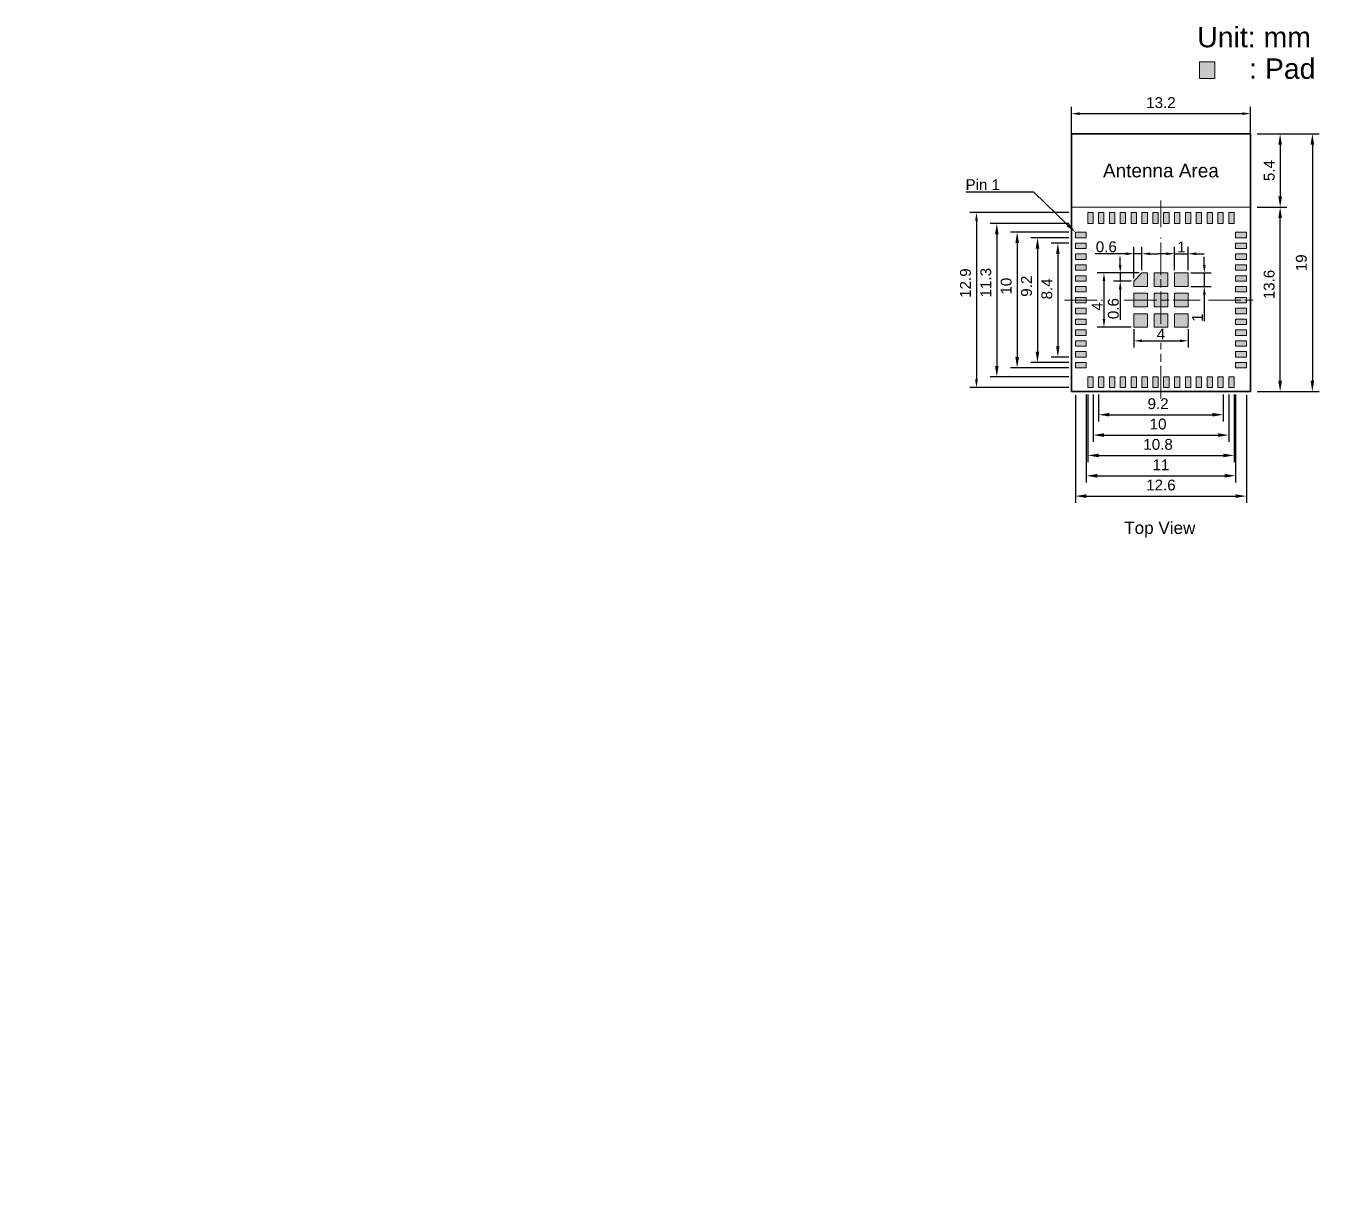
# Model space of a CAD drawing. Header units: millimetres. Extents: x 360 to 455.3, y -45 to 40.5.
import ezdxf
from ezdxf import colors
from ezdxf.entities.mleader import LeaderData, LeaderLine
from ezdxf.enums import TextEntityAlignment as Align
from ezdxf.math import Vec2, Vec3

# ---------------------------------------------------------------- set-up
doc = ezdxf.new("R2010")
doc.units = ezdxf.units.MM
doc.linetypes.add('ACAD_ISO08W100', pattern=[36, 24, -3, 6, -3])
doc.layers.get('0').update_dxf_attribs({"lineweight": 15})
for name, color, linetype, lineweight in [('DELETE', 10, 'Continuous', 15), ('Outline', 5, 'Continuous', 30), ('图框', 7, 'Continuous', 35), ('点划线', 250, 'ACAD_ISO08W100', 15), ('细实线', 250, 'Continuous', 15)]:
    doc.layers.add(name, color=color, linetype=linetype, lineweight=lineweight)
doc.styles.get("Standard").update_dxf_attribs({"font": 'arial.ttf'})
doc.dimstyles.new('ISO-25', dxfattribs={"dimtxt": 2.5, "dimasz": 2.5, "dimexe": 1.25, "dimexo": 0.1, "dimtad": 1, "dimdec": 3, "dimdsep": 46, "dimtxsty": 'Standard', "dimcen": 2.5, "dimadec": 0, "dimazin": 0, "dimtfac": 1, "dimtdec": 3, "dimtmove": 0, "dimatfit": 3, "dimfxl": 1, "dimarcsym": 0})
pattern_1 = [(0, (23.5165, 0), (0, 6.985), [5.08, -1.905]), (90, (23.5165, 0), (-6.985, 4e-16), [5.08, -1.905])]
pattern_2 = [(0, (23.5165, 0.842), (0, 6.985), [5.08, -1.905]), (90, (23.5165, 0.842), (-6.985, 4e-16), [5.08, -1.905])]

# ---------------------------------------------------------------- blocks, each defined once
blk = doc.blocks.new('*D66')
at = {"layer": 'Defpoints', "color": 0, "transparency": 16777216}
for p in [(450.255, 34.04), (437.055, 31.103), (450.255, 31.103)]:
    blk.add_point(p, dxfattribs=at)
at = {"layer": '细实线', "color": 7, "lineweight": -2, "transparency": 16777216}
for p, q in [((437.055, 32.503), (437.055, 34.54)), ((450.255, 32.503), (450.255, 34.54)), ((437.655, 34.04), (449.655, 34.04))]:
    blk.add_line(p, q, dxfattribs=at)
at = {"layer": '细实线', "color": 7, "transparency": 16777216}
for points in [[(437.655, 34.14), (437.655, 33.94), (437.055, 34.04)], [(449.655, 34.14), (449.655, 33.94), (450.255, 34.04)]]:
    blk.add_solid(points, dxfattribs=at)
at = {"layer": '细实线', "color": 7, "transparency": 16777216, "insert": (443.655, 34.849), "char_height": 0.8, "attachment_point": 5}
blk.add_mtext('13.2', dxfattribs=at)
blk = doc.blocks.new('*D67')
at = {"layer": 'Defpoints', "color": 0, "transparency": 16777216}
for p in [(441.655, 18.344), (445.655, 18.344), (445.655, 17.294)]:
    blk.add_point(p, dxfattribs=at)
at = {"layer": '细实线', "color": 7, "lineweight": -2, "transparency": 16777216}
for p, q in [((441.655, 18.144), (441.655, 16.794)), ((445.655, 18.144), (445.655, 16.794)), ((442.255, 17.294), (445.055, 17.294))]:
    blk.add_line(p, q, dxfattribs=at)
at = {"layer": '细实线', "color": 7, "transparency": 16777216}
for points in [[(442.255, 17.394), (442.255, 17.194), (441.655, 17.294)], [(445.055, 17.394), (445.055, 17.194), (445.655, 17.294)]]:
    blk.add_solid(points, dxfattribs=at)
at = {"layer": '细实线', "color": 7, "transparency": 16777216, "insert": (443.655, 17.794), "char_height": 0.8, "attachment_point": 5}
blk.add_mtext('4', dxfattribs=at)
blk = doc.blocks.new('*D79')
at = {"layer": 'Defpoints', "color": 0, "transparency": 16777216}
for p in [(439.055, 13.844), (448.255, 13.844), (448.255, 11.844)]:
    blk.add_point(p, dxfattribs=at)
at = {"layer": '细实线', "color": 7, "lineweight": -2, "transparency": 16777216}
for p, q in [((439.055, 13.344), (439.055, 11.344)), ((448.255, 13.344), (448.255, 11.344)), ((439.855, 11.844), (447.455, 11.844))]:
    blk.add_line(p, q, dxfattribs=at)
at = {"layer": '细实线', "color": 7, "transparency": 16777216}
for points in [[(439.855, 11.977), (439.855, 11.711), (439.055, 11.844)], [(447.455, 11.977), (447.455, 11.711), (448.255, 11.844)]]:
    blk.add_solid(points, dxfattribs=at)
at = {"layer": '细实线', "color": 7, "transparency": 16777216, "insert": (443.446, 12.652), "char_height": 0.8, "attachment_point": 5}
blk.add_mtext('9.2', dxfattribs=at)
blk = doc.blocks.new('*D68')
at = {"layer": 'Defpoints', "color": 0, "transparency": 16777216}
for p in [(437.355, 15.294), (449.955, 15.294), (449.955, 5.844)]:
    blk.add_point(p, dxfattribs=at)
at = {"layer": '细实线', "color": 7, "lineweight": -2, "transparency": 16777216}
for p, q in [((437.355, 13.294), (437.355, 5.344)), ((449.955, 13.294), (449.955, 5.344)), ((438.155, 5.844), (449.155, 5.844))]:
    blk.add_line(p, q, dxfattribs=at)
at = {"layer": '细实线', "color": 7, "transparency": 16777216}
for points in [[(438.155, 5.977), (438.155, 5.71), (437.355, 5.844)], [(449.155, 5.977), (449.155, 5.71), (449.955, 5.844)]]:
    blk.add_solid(points, dxfattribs=at)
at = {"layer": '细实线', "color": 7, "transparency": 16777216, "insert": (443.655, 6.652), "char_height": 0.8, "attachment_point": 5}
blk.add_mtext('12.6', dxfattribs=at)
blk = doc.blocks.new('*D69')
at = {"layer": 'Defpoints', "color": 0, "transparency": 16777216}
for p in [(450.255, 27.144), (452.443, 27.144), (450.255, 13.544)]:
    blk.add_point(p, dxfattribs=at)
at = {"layer": '细实线', "color": 7, "lineweight": -2, "transparency": 16777216}
for p, q in [((450.755, 27.144), (452.943, 27.144)), ((452.443, 14.344), (452.443, 26.344)), ((450.755, 13.544), (452.943, 13.544))]:
    blk.add_line(p, q, dxfattribs=at)
at = {"layer": '细实线', "color": 7, "transparency": 16777216}
for points in [[(452.31, 26.344), (452.576, 26.344), (452.443, 27.144)], [(452.31, 14.344), (452.576, 14.344), (452.443, 13.544)]]:
    blk.add_solid(points, dxfattribs=at)
at = {"layer": '细实线', "color": 7, "transparency": 16777216, "insert": (451.634, 21.444), "char_height": 0.8, "attachment_point": 5, "rotation": 90}
blk.add_mtext('13.6', dxfattribs=at)
blk = doc.blocks.new('*D70')
at = {"layer": 'Defpoints', "color": 0, "transparency": 16777216}
for p in [(445.655, 22.294), (445.655, 21.294), (446.855, 21.294)]:
    blk.add_point(p, dxfattribs=at)
at = {"layer": '细实线', "color": 7, "lineweight": -2, "transparency": 16777216}
for p, q in [((446.855, 22.894), (446.855, 23.494)), ((445.855, 22.294), (447.355, 22.294)), ((446.855, 22.294), (446.855, 21.294)), ((445.855, 21.294), (447.355, 21.294)), ((446.855, 20.694), (446.855, 18.746))]:
    blk.add_line(p, q, dxfattribs=at)
at = {"layer": '细实线', "color": 7, "transparency": 16777216}
for points in [[(446.755, 22.894), (446.955, 22.894), (446.855, 22.294)], [(446.755, 20.694), (446.955, 20.694), (446.855, 21.294)]]:
    blk.add_solid(points, dxfattribs=at)
at = {"layer": '细实线', "color": 7, "transparency": 16777216, "insert": (446.354, 18.994), "char_height": 0.8, "attachment_point": 5, "rotation": 90}
blk.add_mtext('1', dxfattribs=at)
blk = doc.blocks.new('*D71')
at = {"layer": 'Defpoints', "color": 0, "transparency": 16777216}
for p in [(438.255, 25.944), (431.555, 14.644), (438.255, 14.644)]:
    blk.add_point(p, dxfattribs=at)
at = {"layer": '细实线', "color": 7, "lineweight": -2, "transparency": 16777216}
for p, q in [((436.855, 25.944), (431.055, 25.944)), ((431.555, 25.144), (431.555, 15.444)), ((436.855, 14.644), (431.055, 14.644))]:
    blk.add_line(p, q, dxfattribs=at)
at = {"layer": '细实线', "color": 7, "transparency": 16777216}
for points in [[(431.422, 25.144), (431.688, 25.144), (431.555, 25.944)], [(431.422, 15.444), (431.688, 15.444), (431.555, 14.644)]]:
    blk.add_solid(points, dxfattribs=at)
at = {"layer": '细实线', "color": 7, "transparency": 16777216, "insert": (430.746, 21.579), "char_height": 0.8, "attachment_point": 5, "rotation": 90}
blk.add_mtext('11.3', dxfattribs=at)
blk = doc.blocks.new('*D80')
at = {"layer": 'Defpoints', "color": 0, "transparency": 16777216}
for p in [(438.655, 13.844), (448.655, 13.844), (448.655, 10.344)]:
    blk.add_point(p, dxfattribs=at)
at = {"layer": '细实线', "color": 7, "lineweight": -2, "transparency": 16777216}
for p, q in [((438.655, 13.344), (438.655, 9.844)), ((448.655, 13.344), (448.655, 9.844)), ((439.455, 10.344), (447.855, 10.344))]:
    blk.add_line(p, q, dxfattribs=at)
at = {"layer": '细实线', "color": 7, "transparency": 16777216}
for points in [[(439.455, 10.477), (439.455, 10.21), (438.655, 10.344)], [(447.855, 10.477), (447.855, 10.21), (448.655, 10.344)]]:
    blk.add_solid(points, dxfattribs=at)
at = {"layer": '细实线', "color": 7, "transparency": 16777216, "insert": (443.446, 11.152), "char_height": 0.8, "attachment_point": 5}
blk.add_mtext('10', dxfattribs=at)
blk = doc.blocks.new('*D81')
at = {"layer": 'Defpoints', "color": 0, "transparency": 16777216}
for p in [(438.255, 13.844), (449.055, 13.844), (449.055, 8.844)]:
    blk.add_point(p, dxfattribs=at)
at = {"layer": '细实线', "color": 7, "lineweight": -2, "transparency": 16777216}
for p, q in [((438.255, 13.344), (438.255, 8.344)), ((449.055, 13.344), (449.055, 8.344)), ((439.055, 8.844), (448.255, 8.844))]:
    blk.add_line(p, q, dxfattribs=at)
at = {"layer": '细实线', "color": 7, "transparency": 16777216}
for points in [[(439.055, 8.977), (439.055, 8.71), (438.255, 8.844)], [(448.255, 8.977), (448.255, 8.71), (449.055, 8.844)]]:
    blk.add_solid(points, dxfattribs=at)
at = {"layer": '细实线', "color": 7, "transparency": 16777216, "insert": (443.446, 9.652), "char_height": 0.8, "attachment_point": 5}
blk.add_mtext('10.8', dxfattribs=at)
blk = doc.blocks.new('*D72')
at = {"layer": 'Defpoints', "color": 0, "transparency": 16777216}
for p in [(437.355, 25.294), (433.055, 15.294), (437.355, 15.294)]:
    blk.add_point(p, dxfattribs=at)
at = {"layer": '细实线', "color": 7, "lineweight": -2, "transparency": 16777216}
for p, q in [((436.855, 25.294), (432.555, 25.294)), ((433.055, 24.494), (433.055, 16.094)), ((436.855, 15.294), (432.555, 15.294))]:
    blk.add_line(p, q, dxfattribs=at)
at = {"layer": '细实线', "color": 7, "transparency": 16777216}
for points in [[(432.922, 24.494), (433.189, 24.494), (433.055, 25.294)], [(432.922, 16.094), (433.189, 16.094), (433.055, 15.294)]]:
    blk.add_solid(points, dxfattribs=at)
at = {"layer": '细实线', "color": 7, "transparency": 16777216, "insert": (432.247, 21.319), "char_height": 0.8, "attachment_point": 5, "rotation": 90}
blk.add_mtext('10', dxfattribs=at)
blk = doc.blocks.new('*D73')
at = {"layer": 'Defpoints', "color": 0, "transparency": 16777216}
for p in [(445.655, 23.71), (444.655, 22.294), (445.655, 22.294)]:
    blk.add_point(p, dxfattribs=at)
at = {"layer": '细实线', "color": 7, "lineweight": -2, "transparency": 16777216}
for p, q in [((444.655, 22.494), (444.655, 24.21)), ((445.655, 22.494), (445.655, 24.21)), ((444.055, 23.71), (443.455, 23.71)), ((444.655, 23.71), (445.655, 23.71)), ((446.255, 23.71), (446.855, 23.71))]:
    blk.add_line(p, q, dxfattribs=at)
at = {"layer": '细实线', "color": 7, "transparency": 16777216}
for points in [[(444.055, 23.81), (444.055, 23.61), (444.655, 23.71)], [(446.255, 23.81), (446.255, 23.61), (445.655, 23.71)]]:
    blk.add_solid(points, dxfattribs=at)
at = {"layer": '细实线', "color": 7, "transparency": 16777216, "insert": (445.155, 24.212), "char_height": 0.8, "attachment_point": 5}
blk.add_mtext('1', dxfattribs=at)
blk = doc.blocks.new('*D82')
at = {"layer": 'Defpoints', "color": 0, "transparency": 16777216}
for p in [(441.655, 23.71), (442.255, 22.294), (441.655, 21.694)]:
    blk.add_point(p, dxfattribs=at)
at = {"layer": '细实线', "color": 7, "lineweight": -2, "transparency": 16777216}
for p, q in [((441.655, 21.894), (441.655, 24.21)), ((442.255, 22.494), (442.255, 24.21)), ((441.055, 23.71), (438.799, 23.71)), ((442.255, 23.71), (441.655, 23.71)), ((442.855, 23.71), (443.455, 23.71))]:
    blk.add_line(p, q, dxfattribs=at)
at = {"layer": '细实线', "color": 7, "transparency": 16777216}
for points in [[(441.055, 23.81), (441.055, 23.61), (441.655, 23.71)], [(442.855, 23.81), (442.855, 23.61), (442.255, 23.71)]]:
    blk.add_solid(points, dxfattribs=at)
at = {"layer": '细实线', "color": 7, "transparency": 16777216, "insert": (439.627, 24.219), "char_height": 0.8, "attachment_point": 5}
blk.add_mtext('0.6', dxfattribs=at)
blk = doc.blocks.new('*D74')
at = {"layer": 'Defpoints', "color": 0, "transparency": 16777216}
for p in [(438.255, 26.744), (430.055, 13.844), (438.255, 13.844)]:
    blk.add_point(p, dxfattribs=at)
at = {"layer": '细实线', "color": 7, "lineweight": -2, "transparency": 16777216}
for p, q in [((436.855, 26.744), (429.555, 26.744)), ((430.055, 26.144), (430.055, 14.444)), ((436.855, 13.844), (429.555, 13.844))]:
    blk.add_line(p, q, dxfattribs=at)
at = {"layer": '细实线', "color": 7, "transparency": 16777216}
for points in [[(429.955, 26.144), (430.155, 26.144), (430.055, 26.744)], [(429.955, 14.444), (430.155, 14.444), (430.055, 13.844)]]:
    blk.add_solid(points, dxfattribs=at)
at = {"layer": '细实线', "color": 7, "transparency": 16777216, "insert": (429.247, 21.544), "char_height": 0.8, "attachment_point": 5, "rotation": 90}
blk.add_mtext('12.9', dxfattribs=at)
blk = doc.blocks.new('*D75')
at = {"layer": 'Defpoints', "color": 0, "transparency": 16777216}
for p in [(441.655, 22.294), (439.455, 18.294), (441.655, 18.294)]:
    blk.add_point(p, dxfattribs=at)
at = {"layer": '细实线', "color": 7, "lineweight": -2, "transparency": 16777216}
for p, q in [((441.455, 22.294), (438.955, 22.294)), ((439.455, 21.694), (439.455, 18.894)), ((441.455, 18.294), (438.955, 18.294))]:
    blk.add_line(p, q, dxfattribs=at)
at = {"layer": '细实线', "color": 7, "transparency": 16777216}
for points in [[(439.355, 21.694), (439.555, 21.694), (439.455, 22.294)], [(439.355, 18.894), (439.555, 18.894), (439.455, 18.294)]]:
    blk.add_solid(points, dxfattribs=at)
at = {"layer": '细实线', "color": 7, "transparency": 16777216, "insert": (438.955, 19.823), "char_height": 0.8, "attachment_point": 5, "rotation": 90}
blk.add_mtext('4', dxfattribs=at)
blk = doc.blocks.new('*D76')
at = {"layer": 'Defpoints', "color": 0, "transparency": 16777216}
for p in [(437.355, 24.894), (434.555, 15.694), (437.355, 15.694)]:
    blk.add_point(p, dxfattribs=at)
at = {"layer": '细实线', "color": 7, "lineweight": -2, "transparency": 16777216}
for p, q in [((436.855, 24.894), (434.055, 24.894)), ((434.555, 24.094), (434.555, 16.494)), ((436.855, 15.694), (434.055, 15.694))]:
    blk.add_line(p, q, dxfattribs=at)
at = {"layer": '细实线', "color": 7, "transparency": 16777216}
for points in [[(434.422, 24.094), (434.689, 24.094), (434.555, 24.894)], [(434.422, 16.494), (434.689, 16.494), (434.555, 15.694)]]:
    blk.add_solid(points, dxfattribs=at)
at = {"layer": '细实线', "color": 7, "transparency": 16777216, "insert": (433.747, 21.319), "char_height": 0.8, "attachment_point": 5, "rotation": 90}
blk.add_mtext('9.2', dxfattribs=at)
blk = doc.blocks.new('*D77')
at = {"layer": 'Defpoints', "color": 0, "transparency": 16777216}
for p in [(437.355, 24.494), (436.055, 16.094), (437.355, 16.094)]:
    blk.add_point(p, dxfattribs=at)
at = {"layer": '细实线', "color": 7, "lineweight": -2, "transparency": 16777216}
for p, q in [((436.855, 24.494), (435.555, 24.494)), ((436.055, 23.694), (436.055, 16.894)), ((436.855, 16.094), (435.555, 16.094))]:
    blk.add_line(p, q, dxfattribs=at)
at = {"layer": '细实线', "color": 7, "transparency": 16777216}
for points in [[(435.922, 23.694), (436.189, 23.694), (436.055, 24.494)], [(435.922, 16.894), (436.189, 16.894), (436.055, 16.094)]]:
    blk.add_solid(points, dxfattribs=at)
at = {"layer": '细实线', "color": 7, "transparency": 16777216, "insert": (435.247, 21.118), "char_height": 0.8, "attachment_point": 5, "rotation": 90}
blk.add_mtext('8.4', dxfattribs=at)
blk = doc.blocks.new('*D83')
at = {"layer": 'Defpoints', "color": 0, "transparency": 16777216}
for p in [(442.255, 22.294), (440.655, 21.694), (441.655, 21.694)]:
    blk.add_point(p, dxfattribs=at)
at = {"layer": '细实线', "color": 7, "lineweight": -2, "transparency": 16777216}
for p, q in [((440.655, 22.894), (440.655, 23.494)), ((442.055, 22.294), (440.155, 22.294)), ((440.655, 22.294), (440.655, 21.694)), ((441.455, 21.694), (440.155, 21.694)), ((440.655, 21.094), (440.655, 18.838))]:
    blk.add_line(p, q, dxfattribs=at)
at = {"layer": '细实线', "color": 7, "transparency": 16777216}
for points in [[(440.555, 22.894), (440.755, 22.894), (440.655, 22.294)], [(440.555, 21.094), (440.755, 21.094), (440.655, 21.694)]]:
    blk.add_solid(points, dxfattribs=at)
at = {"layer": '细实线', "color": 7, "transparency": 16777216, "insert": (440.147, 19.666), "char_height": 0.8, "attachment_point": 5, "rotation": 90}
blk.add_mtext('0.6', dxfattribs=at)
blk = doc.blocks.new('*D84')
at = {"layer": 'Defpoints', "color": 0, "transparency": 16777216}
for p in [(438.155, 15.294), (449.155, 15.294), (449.155, 7.344)]:
    blk.add_point(p, dxfattribs=at)
at = {"layer": '细实线', "color": 7, "lineweight": -2, "transparency": 16777216}
for p, q in [((438.155, 13.344), (438.155, 6.844)), ((449.155, 13.344), (449.155, 6.844)), ((438.955, 7.344), (448.355, 7.344))]:
    blk.add_line(p, q, dxfattribs=at)
at = {"layer": '细实线', "color": 7, "transparency": 16777216}
for points in [[(438.955, 7.477), (438.955, 7.21), (438.155, 7.344)], [(448.355, 7.477), (448.355, 7.21), (449.155, 7.344)]]:
    blk.add_solid(points, dxfattribs=at)
at = {"layer": '细实线', "color": 7, "transparency": 16777216, "insert": (443.655, 8.145), "char_height": 0.8, "attachment_point": 5}
blk.add_mtext('11', dxfattribs=at)
blk = doc.blocks.new('*D85')
at = {"layer": 'Defpoints', "color": 0, "transparency": 16777216}
for p in [(450.255, 32.544), (450.255, 27.144), (452.443, 27.144)]:
    blk.add_point(p, dxfattribs=at)
at = {"layer": '细实线', "color": 7, "lineweight": -2, "transparency": 16777216}
for p, q in [((450.755, 32.544), (452.943, 32.544)), ((452.443, 31.744), (452.443, 27.944)), ((450.755, 27.144), (452.943, 27.144))]:
    blk.add_line(p, q, dxfattribs=at)
at = {"layer": '细实线', "color": 7, "transparency": 16777216}
for points in [[(452.31, 31.744), (452.576, 31.744), (452.443, 32.544)], [(452.31, 27.944), (452.576, 27.944), (452.443, 27.144)]]:
    blk.add_solid(points, dxfattribs=at)
at = {"layer": '细实线', "color": 7, "transparency": 16777216, "insert": (451.636, 29.844), "char_height": 0.8, "attachment_point": 5, "rotation": 90}
blk.add_mtext('5.4', dxfattribs=at)
blk = doc.blocks.new('*D78')
at = {"layer": 'Defpoints', "color": 0, "transparency": 16777216}
for p in [(450.255, 32.544), (450.255, 13.544), (454.819, 13.544)]:
    blk.add_point(p, dxfattribs=at)
at = {"layer": '细实线', "color": 7, "lineweight": -2, "transparency": 16777216}
for p, q in [((450.755, 32.544), (455.319, 32.544)), ((454.819, 31.744), (454.819, 14.344)), ((450.755, 13.544), (455.319, 13.544))]:
    blk.add_line(p, q, dxfattribs=at)
at = {"layer": '细实线', "color": 7, "transparency": 16777216}
for points in [[(454.685, 31.744), (454.952, 31.744), (454.819, 32.544)], [(454.685, 14.344), (454.952, 14.344), (454.819, 13.544)]]:
    blk.add_solid(points, dxfattribs=at)
at = {"layer": '细实线', "color": 7, "transparency": 16777216, "insert": (454.01, 23.044), "char_height": 0.8, "attachment_point": 5, "rotation": 90}
blk.add_mtext('19', dxfattribs=at)

msp = doc.modelspace()

# ---------------------------------------------------------------- hatches: boundary and pattern name
at = {"layer": 'Outline', "lineweight": 35, "true_color": 0x939598}
h = msp.add_hatch(dxfattribs=at)
h.set_pattern_fill('ANGLE', color=252)
h.set_pattern_definition([(0, (49.98, -1e-13), (0, 6.985), [5.08, -1.905]), (90, (49.98, -1e-13), (-6.985, 4e-16), [5.08, -1.905])])
h.paths.add_polyline_path([(386.2146, -40.8043, 1), (385.7146, -40.8043, 1)])
h = msp.add_hatch(dxfattribs=at)
h.set_pattern_fill('ANGLE', color=252)
h.set_pattern_definition([(0, (28.4944, 0.6365), (0, 6.985), [5.08, -1.905]), (90, (28.4944, 0.6365), (-6.985, 4e-16), [5.08, -1.905])])
h.paths.add_polyline_path([(386.9148, -42.1041, 1), (387.4148, -42.1041, 1)])
h = msp.add_hatch(dxfattribs=at)
h.set_pattern_fill('ANGLE', color=252)
h.set_pattern_definition([(0, (64.121, -7.7995), (0, 6.985), [5.08, -1.905]), (90, (64.121, -7.7995), (-6.985, 4e-16), [5.08, -1.905])])
h.paths.add_polyline_path([(389.327, -44.7038, 1), (389.827, -44.7038, 1)])
at = {"layer": '细实线'}
h = msp.add_hatch(color=7, dxfattribs=at)
h.dxf.hatch_style = 1
h.paths.add_polyline_path([(446.5043, 36.6406), (447.6404, 36.6406), (447.6404, 37.8573), (446.5043, 37.8573)])
at = {"layer": '细实线', "true_color": 0x000000}
h = msp.add_hatch(color=18, dxfattribs=at)
h.dxf.hatch_style = 1
h.paths.add_polyline_path([(438.1552, 22.0938), (437.3552, 22.0938), (437.3552, 21.6938), (438.1552, 21.6938)])
h.paths.add_polyline_path([(438.1552, 21.2938), (437.3552, 21.2938), (437.3552, 20.8938), (438.1552, 20.8938)])
h.paths.add_polyline_path([(438.1552, 20.4938), (437.3552, 20.4938), (437.3552, 20.2938), (438.1552, 20.2938)])
h.paths.add_polyline_path([(438.1552, 20.2938), (437.3552, 20.2938), (437.3552, 20.0938), (438.1552, 20.0938)])
h.paths.add_polyline_path([(438.1552, 19.6938), (437.3552, 19.6938), (437.3552, 19.2938), (438.1552, 19.2938)])
h.paths.add_polyline_path([(438.1552, 18.8938), (437.3552, 18.8938), (437.3552, 18.4938), (438.1552, 18.4938)])
h.paths.add_polyline_path([(438.1552, 18.094), (437.3552, 18.094), (437.3552, 17.694), (438.1552, 17.694)])
h.paths.add_polyline_path([(438.1552, 17.2938), (437.3552, 17.2938), (437.3552, 16.8938), (438.1552, 16.8938)])
h.paths.add_polyline_path([(438.1552, 16.4937), (437.3552, 16.4937), (437.3552, 16.0937), (438.1552, 16.0937)])
h.paths.add_polyline_path([(438.1552, 15.6937), (437.3552, 15.6937), (437.3552, 15.2937), (438.1552, 15.2937)])
h.paths.add_polyline_path([(438.6552, 14.6438), (438.2552, 14.6438), (438.2552, 13.8438), (438.6552, 13.8438)])
h.paths.add_polyline_path([(439.4554, 14.6438), (439.0554, 14.6438), (439.0554, 13.8438), (439.4554, 13.8438)])
h.paths.add_polyline_path([(440.2554, 14.6438), (439.8554, 14.6438), (439.8554, 13.8438), (440.2554, 13.8438)])
h.paths.add_polyline_path([(441.0554, 14.6438), (440.6554, 14.6438), (440.6554, 13.8438), (441.0554, 13.8438)])
h.paths.add_polyline_path([(441.8554, 14.6438), (441.4554, 14.6438), (441.4554, 13.8438), (441.8554, 13.8438)])
h.paths.add_polyline_path([(442.6554, 14.6438), (442.2554, 14.6438), (442.2554, 13.8438), (442.6554, 13.8438)])
h.paths.add_polyline_path([(443.4554, 14.6438), (443.0554, 14.6438), (443.0554, 13.8438), (443.4554, 13.8438)])
h.paths.add_polyline_path([(444.2554, 14.6438), (443.8554, 14.6438), (443.8554, 13.8438), (444.2554, 13.8438)])
h.paths.add_polyline_path([(449.0554, 14.6438), (448.6554, 14.6438), (448.6554, 13.8438), (449.0554, 13.8438)])
h.paths.add_polyline_path([(448.2554, 14.6438), (447.8554, 14.6438), (447.8554, 13.8438), (448.2554, 13.8438)])
h.paths.add_polyline_path([(447.4554, 14.6438), (447.0554, 14.6438), (447.0554, 13.8438), (447.4554, 13.8438)])
h.paths.add_polyline_path([(446.6554, 14.6438), (446.2554, 14.6438), (446.2554, 13.8438), (446.6554, 13.8438)])
h.paths.add_polyline_path([(445.8554, 14.6438), (445.4554, 14.6438), (445.4554, 13.8438), (445.8554, 13.8438)])
h.paths.add_polyline_path([(445.0554, 14.6438), (444.6554, 14.6438), (444.6554, 13.8438), (445.0554, 13.8438)])
h.paths.add_polyline_path([(449.9552, 15.6937), (449.1552, 15.6937), (449.1552, 15.2937), (449.9552, 15.2937)])
h.paths.add_polyline_path([(449.9552, 16.4937), (449.1552, 16.4937), (449.1552, 16.0937), (449.9552, 16.0937)])
h.paths.add_polyline_path([(449.9552, 17.2938), (449.1552, 17.2938), (449.1552, 16.8938), (449.9552, 16.8938)])
h.paths.add_polyline_path([(449.9552, 18.0939), (449.1552, 18.0939), (449.1552, 17.6939), (449.9552, 17.6939)])
h.paths.add_polyline_path([(449.9552, 18.8939), (449.1552, 18.8939), (449.1552, 18.4939), (449.9552, 18.4939)])
h.paths.add_polyline_path([(449.9552, 19.6938), (449.1552, 19.6938), (449.1552, 19.2938), (449.9552, 19.2938)])
h.paths.add_polyline_path([(449.9552, 20.2938), (449.1552, 20.2938), (449.1552, 20.0938), (449.9552, 20.0938)])
h.paths.add_polyline_path([(449.9552, 20.4938), (449.1552, 20.4938), (449.1552, 20.2938), (449.9552, 20.2938)])
h.paths.add_polyline_path([(449.9552, 21.2937), (449.1552, 21.2937), (449.1552, 20.8937), (449.9552, 20.8937)])
h.paths.add_polyline_path([(449.9552, 22.0938), (449.1552, 22.0938), (449.1552, 21.6938), (449.9552, 21.6938)])
h.paths.add_polyline_path([(449.9552, 22.8941), (449.1552, 22.8941), (449.1552, 22.4941), (449.9552, 22.4941)])
h.paths.add_polyline_path([(449.9552, 23.6938), (449.1552, 23.6938), (449.1552, 23.2938), (449.9552, 23.2938)])
h.paths.add_polyline_path([(449.9552, 24.4937), (449.1552, 24.4937), (449.1552, 24.0937), (449.9552, 24.0937)])
h.paths.add_polyline_path([(449.9552, 25.2938), (449.1552, 25.2938), (449.1552, 24.8938), (449.9552, 24.8938)])
h.paths.add_polyline_path([(449.0554, 26.7438), (448.6554, 26.7438), (448.6554, 25.9438), (449.0554, 25.9438)])
h.paths.add_polyline_path([(448.2552, 26.7438), (447.8552, 26.7438), (447.8552, 25.9438), (448.2552, 25.9438)])
h.paths.add_polyline_path([(447.4552, 26.7438), (447.0552, 26.7438), (447.0552, 25.9438), (447.4552, 25.9438)])
h.paths.add_polyline_path([(446.6552, 26.7438), (446.2552, 26.7438), (446.2552, 25.9438), (446.6552, 25.9438)])
h.paths.add_polyline_path([(445.8552, 26.7438), (445.4552, 26.7438), (445.4552, 25.9438), (445.8552, 25.9438)])
h.paths.add_polyline_path([(445.0552, 26.7438), (444.6552, 26.7438), (444.6552, 25.9438), (445.0552, 25.9438)])
h.paths.add_polyline_path([(444.2552, 26.7438), (443.8552, 26.7438), (443.8552, 25.9438), (444.2552, 25.9438)])
h.paths.add_polyline_path([(443.4552, 26.7438), (443.0552, 26.7438), (443.0552, 25.9438), (443.4552, 25.9438)])
h.paths.add_polyline_path([(442.6552, 26.7438), (442.2552, 26.7438), (442.2552, 25.9438), (442.6552, 25.9438)])
h.paths.add_polyline_path([(441.8552, 26.7438), (441.4552, 26.7438), (441.4552, 25.9438), (441.8552, 25.9438)])
h.paths.add_polyline_path([(441.0552, 26.7438), (440.6552, 26.7438), (440.6552, 25.9438), (441.0552, 25.9438)])
h.paths.add_polyline_path([(440.2552, 26.7438), (439.8552, 26.7438), (439.8552, 25.9438), (440.2552, 25.9438)])
h.paths.add_polyline_path([(439.4552, 26.7438), (439.0552, 26.7438), (439.0552, 25.9438), (439.4552, 25.9438)])
h.paths.add_polyline_path([(438.6552, 26.7438), (438.2552, 26.7438), (438.2552, 25.9438), (438.6552, 25.9438)])
h.paths.add_polyline_path([(442.6552, 22.2938), (442.2548, 22.2938), (441.6552, 21.6938), (441.6552, 21.2938), (442.6552, 21.2938)])
h.paths.add_polyline_path([(443.6552, 22.2938), (443.1552, 22.2938), (443.1552, 21.2938), (443.6552, 21.2938)])
h.paths.add_polyline_path([(444.1552, 22.2938), (443.6552, 22.2938), (443.6552, 21.2938), (444.1552, 21.2938)])
h.paths.add_polyline_path([(445.6552, 22.2938), (444.6552, 22.2938), (444.6552, 21.2938), (445.6552, 21.2938)])
h.paths.add_polyline_path([(445.6552, 20.7938), (444.9219, 20.7938), (444.6552, 20.7938), (444.6552, 20.2938), (445.6552, 20.2938)])
h.paths.add_polyline_path([(445.6552, 20.2938), (444.6552, 20.2938), (444.6552, 19.7938), (445.6552, 19.7938)])
h.paths.add_polyline_path([(445.6552, 19.2938), (444.9219, 19.2938), (444.6552, 19.2938), (444.6552, 18.2938), (445.6552, 18.2938)])
h.paths.add_polyline_path([(444.1552, 19.2938), (443.1552, 19.2938), (443.1552, 19.0438), (443.1552, 18.2938), (444.1552, 18.2938)])
h.paths.add_polyline_path([(443.6552, 20.2938), (443.1552, 20.2938), (443.1552, 19.7938), (443.6552, 19.7938)])
h.paths.add_polyline_path([(443.6552, 20.7938), (443.1552, 20.7938), (443.1552, 20.2938), (443.6552, 20.2938)])
h.paths.add_polyline_path([(444.1552, 20.7938), (443.6552, 20.7938), (443.6552, 20.2938), (444.1552, 20.2938)])
h.paths.add_polyline_path([(444.1552, 20.2938), (443.6552, 20.2938), (443.6552, 19.7938), (444.1552, 19.7938)])
h.paths.add_polyline_path([(442.6552, 20.2938), (441.6552, 20.2938), (441.6552, 19.7938), (442.6552, 19.7938)])
h.paths.add_polyline_path([(442.6552, 20.7938), (441.6552, 20.7938), (441.6552, 20.2938), (442.6552, 20.2938)])
h.paths.add_polyline_path([(442.6552, 19.2938), (441.6552, 19.2938), (441.6552, 18.2938), (442.6552, 18.2938)])
h = msp.add_hatch(color=18, dxfattribs=at)
h.dxf.hatch_style = 1
h.paths.add_polyline_path([(438.1552, 25.2938), (437.3552, 25.2938), (437.3552, 24.8938), (438.1552, 24.8938)])
h.paths.add_polyline_path([(438.1552, 24.4937), (437.3552, 24.4937), (437.3552, 24.0937), (438.1552, 24.0937)])
h.paths.add_polyline_path([(438.1552, 23.6938), (437.3552, 23.6938), (437.3552, 23.2938), (438.1552, 23.2938)])
h.paths.add_polyline_path([(438.1552, 22.8941), (437.3552, 22.8941), (437.3552, 22.4941), (438.1552, 22.4941)])
h = msp.add_hatch(dxfattribs=at)
h.set_pattern_fill('ANGLE', color=18)
h.set_pattern_definition([(0, (27.53, 0), (0, 6.985), [5.08, -1.905]), (90, (27.53, 0), (-6.985, 4e-16), [5.08, -1.905])])
h.paths.add_polyline_path([(435.7295, 24.2548), (435.7295, 23.8548), (436.5295, 23.8548), (436.5295, 24.2548)])
h.paths.add_polyline_path([(435.7295, 23.4547), (435.7295, 23.0547), (436.5295, 23.0547), (436.5295, 23.4547)])
h.paths.add_polyline_path([(436.5295, 22.2548), (436.5295, 22.6548), (435.7295, 22.6548), (435.7295, 22.2548)])
h.paths.add_polyline_path([(436.5295, 21.4551), (436.5295, 21.8551), (435.7295, 21.8551), (435.7295, 21.4551)])
h = msp.add_hatch(dxfattribs=at)
h.set_pattern_fill('ANGLE', color=18)
h.set_pattern_definition([(0, (1.376, 0), (0, 6.985), [5.08, -1.905]), (90, (1.376, 0), (-6.985, 4e-16), [5.08, -1.905])])
h.paths.add_polyline_path([(359.9743, -36.9043, 1), (360.4743, -36.9043, 1)])
h = msp.add_hatch(dxfattribs=at)
h.set_pattern_fill('ANGLE', color=18)
h.set_pattern_definition([(0, (2.009, 0.001), (0, 6.985), [5.08, -1.905]), (90, (2.009, 0.001), (-6.985, 4e-16), [5.08, -1.905])])
h.paths.add_polyline_path([(361.0664, -36.9033, 1), (360.5664, -36.9033, 1)])
at = {"layer": '细实线'}
h = msp.add_hatch(dxfattribs=at)
h.set_pattern_fill('ANGLE', color=1)
h.set_pattern_definition([(0, (2.009, 0.843), (0, 6.985), [5.08, -1.905]), (90, (2.009, 0.843), (-6.985, 4e-16), [5.08, -1.905])])
h.paths.add_polyline_path([(361.0664, -36.9033, 1), (360.5664, -36.9033, 1)])
h = msp.add_hatch(dxfattribs=at)
h.set_pattern_fill('ANGLE', color=1)
h.set_pattern_definition([(0, (23.531, 0.842), (0, 6.985), [5.08, -1.905]), (90, (23.531, 0.842), (-6.985, 4e-16), [5.08, -1.905])])
h.paths.add_polyline_path([(382.5881, -36.9042, 1), (382.0881, -36.9042, 1)])
h = msp.add_hatch(dxfattribs=at)
h.set_pattern_fill('ANGLE', color=1)
h.set_pattern_definition([(0, (34.324, -0.097), (0, 6.985), [5.08, -1.905]), (90, (34.324, -0.097), (-6.985, 4e-16), [5.08, -1.905])])
h.paths.add_polyline_path([(382.1149, -36.9043, 1), (382.6149, -36.9043, 1)])
h = msp.add_hatch(dxfattribs=at)
h.set_pattern_fill('ANGLE', color=1)
h.set_pattern_definition([(0, (27.3755, 0.842), (0, 6.985), [5.08, -1.905]), (90, (27.3755, 0.842), (-6.985, 4e-16), [5.08, -1.905])])
h.paths.add_polyline_path([(382.1149, -36.9043, 1), (382.6149, -36.9043, 1)])
at = {"layer": '细实线', "true_color": 0x000000}
h = msp.add_hatch(dxfattribs=at)
h.set_pattern_fill('ANGLE', color=18)
h.set_pattern_definition(pattern_1)
h.paths.add_polyline_path([(382.1149, -36.9043, 1), (382.6149, -36.9043, 1)])
at = {"layer": '细实线'}
h = msp.add_hatch(dxfattribs=at)
h.set_pattern_fill('ANGLE', color=1)
h.set_pattern_definition(pattern_2)
h.paths.add_polyline_path([(382.6149, -36.9043, 1), (382.1149, -36.9043, 1)])
at = {"layer": '细实线', "true_color": 0x000000}
h = msp.add_hatch(dxfattribs=at)
h.set_pattern_fill('ANGLE', color=18)
h.set_pattern_definition(pattern_1)
h.paths.add_polyline_path([(382.1149, -36.9043, 1), (382.6149, -36.9043, 1)])
at = {"layer": '细实线'}
h = msp.add_hatch(dxfattribs=at)
h.set_pattern_fill('ANGLE', color=1)
h.set_pattern_definition(pattern_2)
h.paths.add_polyline_path([(382.6149, -36.9043, 1), (382.1149, -36.9043, 1)])
h = msp.add_hatch(dxfattribs=at)
h.set_pattern_fill('ANGLE', color=1)
h.set_pattern_definition([(0, (34.365, 1.3215), (0, 6.985), [5.08, -1.905]), (90, (34.365, 1.3215), (-6.985, 4e-16), [5.08, -1.905])])
h.paths.add_polyline_path([(393.4221, -36.9033, 1), (392.9221, -36.9033, 1)])
at = {"layer": '细实线', "true_color": 0x000000}
h = msp.add_hatch(dxfattribs=at)
h.set_pattern_fill('ANGLE', color=18)
h.set_pattern_definition([(0, (28.295, -5.208), (0, 6.985), [5.08, -1.905]), (90, (28.295, -5.208), (-6.985, 4e-16), [5.08, -1.905])])
h.paths.add_polyline_path([(386.893, -42.1121, 1), (387.393, -42.1121, 1)])

# ---------------------------------------------------------------- linework, layer by layer
at = {"layer": 'DELETE', "color": 0}
msp.add_line((437.0552, 27.1438), (450.2552, 27.1438), dxfattribs=at)
for points in [[(438.2552, 25.9438), (438.6552, 25.9438), (438.6552, 26.7438), (438.2552, 26.7438)], [(439.0552, 25.9438), (439.4552, 25.9438), (439.4552, 26.7438), (439.0552, 26.7438)], [(439.8552, 25.9438), (440.2552, 25.9438), (440.2552, 26.7438), (439.8552, 26.7438)], [(440.6552, 25.9438), (441.0552, 25.9438), (441.0552, 26.7438), (440.6552, 26.7438)], [(441.4552, 25.9438), (441.8552, 25.9438), (441.8552, 26.7438), (441.4552, 26.7438)], [(442.2552, 25.9438), (442.6552, 25.9438), (442.6552, 26.7438), (442.2552, 26.7438)], [(443.0552, 25.9438), (443.4552, 25.9438), (443.4552, 26.7438), (443.0552, 26.7438)], [(443.8552, 25.9438), (444.2552, 25.9438), (444.2552, 26.7438), (443.8552, 26.7438)], [(444.6552, 25.9438), (445.0552, 25.9438), (445.0552, 26.7438), (444.6552, 26.7438)], [(445.4552, 25.9438), (445.8552, 25.9438), (445.8552, 26.7438), (445.4552, 26.7438)], [(446.2552, 25.9438), (446.6552, 25.9438), (446.6552, 26.7438), (446.2552, 26.7438)], [(447.0552, 25.9438), (447.4552, 25.9438), (447.4552, 26.7438), (447.0552, 26.7438)], [(447.8552, 25.9438), (448.2552, 25.9438), (448.2552, 26.7438), (447.8552, 26.7438)], [(448.6554, 25.9438), (449.0554, 25.9438), (449.0554, 26.7438), (448.6554, 26.7438)], [(437.3552, 24.8938), (437.3552, 25.2938), (438.1552, 25.2938), (438.1552, 24.8938)], [(449.1552, 24.8938), (449.1552, 25.2938), (449.9552, 25.2938), (449.9552, 24.8938)], [(437.3552, 24.0937), (437.3552, 24.4937), (438.1552, 24.4937), (438.1552, 24.0937)], [(449.1552, 24.0937), (449.1552, 24.4937), (449.9552, 24.4937), (449.9552, 24.0937)], [(437.3552, 23.2938), (437.3552, 23.6938), (438.1552, 23.6938), (438.1552, 23.2938)], [(437.3552, 22.4941), (437.3552, 22.8941), (438.1552, 22.8941), (438.1552, 22.4941)], [(449.1552, 23.2938), (449.1552, 23.6938), (449.9552, 23.6938), (449.9552, 23.2938)], [(449.1552, 22.4941), (449.1552, 22.8941), (449.9552, 22.8941), (449.9552, 22.4941)], [(437.3552, 21.6938), (437.3552, 22.0938), (438.1552, 22.0938), (438.1552, 21.6938)], [(441.6552, 21.2938), (442.6552, 21.2938), (442.6552, 22.2938), (442.2548, 22.2938), (441.6552, 21.6938)], [(443.1552, 22.2938), (443.1552, 21.2938), (444.1552, 21.2938), (444.1552, 22.2938), (444.1552, 22.2938)], [(444.6552, 22.2938), (444.6552, 21.2938), (445.6552, 21.2938), (445.6552, 22.2938), (445.6552, 22.2938)], [(449.1552, 21.6938), (449.1552, 22.0938), (449.9552, 22.0938), (449.9552, 21.6938)], [(437.3552, 20.8938), (437.3552, 21.2938), (438.1552, 21.2938), (438.1552, 20.8938)], [(449.1552, 20.8937), (449.1552, 21.2937), (449.9552, 21.2937), (449.9552, 20.8937)], [(437.3552, 20.0938), (437.3552, 20.4938), (438.1552, 20.4938), (438.1552, 20.0938)], [(441.6552, 20.7938), (441.6552, 19.7938), (442.6552, 19.7938), (442.6552, 20.7938), (441.6552, 20.7938)], [(443.1552, 20.7938), (443.1552, 19.7938), (444.1552, 19.7938), (444.1552, 20.7938), (443.1552, 20.7938)], [(444.6552, 20.7938), (444.6552, 19.7938), (445.6552, 19.7938), (445.6552, 20.7938), (444.9219, 20.7938)], [(449.1552, 20.0938), (449.1552, 20.4938), (449.9552, 20.4938), (449.9552, 20.0938)], [(437.3552, 19.2938), (437.3552, 19.6938), (438.1552, 19.6938), (438.1552, 19.2938)], [(441.6552, 19.2938), (441.6552, 18.2938), (442.6552, 18.2938), (442.6552, 19.2938), (441.6552, 19.2938)], [(443.1552, 19.0438), (443.1552, 18.2938), (444.1552, 18.2938), (444.1552, 19.2938), (443.1552, 19.2938)], [(444.6552, 19.2938), (444.6552, 18.2938), (445.6552, 18.2938), (445.6552, 19.2938), (444.9219, 19.2938)], [(449.1552, 19.2938), (449.1552, 19.6938), (449.9552, 19.6938), (449.9552, 19.2938)], [(437.3552, 18.4938), (437.3552, 18.8938), (438.1552, 18.8938), (438.1552, 18.4938)], [(449.1552, 18.4939), (449.1552, 18.8939), (449.9552, 18.8939), (449.9552, 18.4939)], [(437.3552, 17.694), (437.3552, 18.094), (438.1552, 18.094), (438.1552, 17.694)], [(437.3552, 16.8938), (437.3552, 17.2938), (438.1552, 17.2938), (438.1552, 16.8938)], [(449.1552, 17.6939), (449.1552, 18.0939), (449.9552, 18.0939), (449.9552, 17.6939)], [(449.1552, 16.8938), (449.1552, 17.2938), (449.9552, 17.2938), (449.9552, 16.8938)], [(437.3552, 16.0937), (437.3552, 16.4937), (438.1552, 16.4937), (438.1552, 16.0937)], [(449.1552, 16.0937), (449.1552, 16.4937), (449.9552, 16.4937), (449.9552, 16.0937)], [(437.3552, 15.2937), (437.3552, 15.6937), (438.1552, 15.6937), (438.1552, 15.2937)], [(449.1552, 15.2937), (449.1552, 15.6937), (449.9552, 15.6937), (449.9552, 15.2937)], [(438.2552, 13.8438), (438.6552, 13.8438), (438.6552, 14.6438), (438.2552, 14.6438)], [(439.0554, 13.8438), (439.4554, 13.8438), (439.4554, 14.6438), (439.0554, 14.6438)], [(439.8554, 13.8438), (440.2554, 13.8438), (440.2554, 14.6438), (439.8554, 14.6438)], [(440.6554, 13.8438), (441.0554, 13.8438), (441.0554, 14.6438), (440.6554, 14.6438)], [(441.4554, 13.8438), (441.8554, 13.8438), (441.8554, 14.6438), (441.4554, 14.6438)], [(442.2554, 13.8438), (442.6554, 13.8438), (442.6554, 14.6438), (442.2554, 14.6438)], [(443.0554, 13.8438), (443.4554, 13.8438), (443.4554, 14.6438), (443.0554, 14.6438)], [(443.8554, 13.8438), (444.2554, 13.8438), (444.2554, 14.6438), (443.8554, 14.6438)], [(444.6554, 13.8438), (445.0554, 13.8438), (445.0554, 14.6438), (444.6554, 14.6438)], [(445.4554, 13.8438), (445.8554, 13.8438), (445.8554, 14.6438), (445.4554, 14.6438)], [(446.2554, 13.8438), (446.6554, 13.8438), (446.6554, 14.6438), (446.2554, 14.6438)], [(447.0554, 13.8438), (447.4554, 13.8438), (447.4554, 14.6438), (447.0554, 14.6438)], [(447.8554, 13.8438), (448.2554, 13.8438), (448.2554, 14.6438), (447.8554, 14.6438)], [(448.6554, 13.8438), (449.0554, 13.8438), (449.0554, 14.6438), (448.6554, 14.6438)]]:
    msp.add_lwpolyline(points, close=True, dxfattribs=at)
at = {"layer": '图框'}
for p, q in [((437.0552, 13.5438), (437.0552, 32.5438)), ((437.0552, 32.5438), (450.2552, 32.5438)), ((450.2552, 13.5438), (450.2552, 32.5438)), ((437.0552, 13.5438), (450.2552, 13.5438))]:
    msp.add_line(p, q, dxfattribs=at)
at = {"layer": '点划线', "color": 7, "ltscale": 0.1}
for p, q in [((443.6552, 25.6827), (443.6552, 27.6438)), ((443.6552, 18.5326), (443.6552, 24.8986)), ((436.5552, 20.2938), (439.3547, 20.2938)), ((440.9552, 20.2938), (446.5501, 20.2938)), ((447.1551, 20.2938), (450.7552, 20.2938)), ((443.6552, 13.0438), (443.6552, 17.1382))]:
    msp.add_line(p, q, dxfattribs=at)
at = {"layer": '细实线', "color": 7}
msp.add_lwpolyline([(446.5043, 37.8573), (447.6404, 37.8573), (447.6404, 36.6406), (446.5043, 36.6406)], close=True, dxfattribs=at)

# ---------------------------------------------------------------- texts
at = {"color": 7}
for s, p in [('Unit: mm', (446.33, 38.9322)), (': Pad', (450.1556, 36.6086))]:
    msp.add_text(s, height=1.5, dxfattribs=at).set_placement(p)
msp.add_text('Antenna Area', height=1, dxfattribs=at).set_placement((443.6552, 29.8438), align=Align.MIDDLE_CENTER)
at = {"layer": '细实线', "insert": (443.5729, 3.3705), "char_height": 0.9, "attachment_point": 5}
msp.add_mtext_dynamic_manual_height_columns('Top View', width=17.860943, gutter_width=12.5, heights=[0], dxfattribs=at)

# ---------------------------------------------------------------- dimensions: what is measured, and where the dimension line sits
at = {"layer": '细实线', "color": 7}
for base, p1, p2, override, picture, middle in [((450.2552, 34.0398), (437.0552, 31.1029), (450.2552, 31.1029), {"dimtxt": 0.8, "dimasz": 0.6, "dimexe": 0.5, "dimexo": 1.4, "dimgap": 0.4, "dimdec": 2, "dimclrd": 7, "dimclre": 7, "dimclrt": 7}, '*D66', (443.6552, 34.8485)), ((441.6552, 23.7103), (442.2548, 22.2938), (441.6552, 21.6938), {"dimtxt": 0.8, "dimasz": 0.6, "dimexe": 0.5, "dimexo": 0.2, "dimgap": 0.1, "dimclrd": 7, "dimclre": 7, "dimclrt": 7}, '*D82', (439.6272, 24.2187)), ((445.6552, 23.7103), (444.6552, 22.2938), (445.6552, 22.2938), {"dimtxt": 0.8, "dimasz": 0.6, "dimexe": 0.5, "dimexo": 0.2, "dimgap": 0.1, "dimclrd": 7, "dimclre": 7, "dimclrt": 7}, '*D73', (445.1552, 24.2119)), ((449.1552, 7.3437), (438.1552, 15.2937), (449.1552, 15.2937), {"dimtxt": 0.8, "dimasz": 0.8, "dimexe": 0.5, "dimexo": 1.95, "dimgap": 0.4, "dimdec": 2, "dimclrd": 7, "dimclre": 7, "dimclrt": 7}, '*D84', (443.6552, 8.1453))]:
    dim = msp.add_linear_dim(base=base, p1=p1, p2=p2, dimstyle='ISO-25', override=override, dxfattribs=at)
    dim.commit()
    dim.dimension.update_dxf_attribs({"geometry": picture, "text_midpoint": middle})
for base, p1, p2, override, picture, middle in [((452.443, 27.1438), (450.2552, 32.5438), (450.2552, 27.1438), {"dimtxt": 0.8, "dimasz": 0.8, "dimexe": 0.5, "dimexo": 0.5, "dimgap": 0.4, "dimdec": 2, "dimclrd": 7, "dimclre": 7, "dimclrt": 7}, '*D85', (451.6362, 29.8438)), ((440.6551, 21.6938), (442.2548, 22.2938), (441.6552, 21.6938), {"dimtxt": 0.8, "dimasz": 0.6, "dimexe": 0.5, "dimexo": 0.2, "dimgap": 0.1, "dimclrd": 7, "dimclre": 7, "dimclrt": 7}, '*D83', (440.1466, 19.6658))]:
    dim = msp.add_linear_dim(base=base, p1=p1, p2=p2, angle=90, dimstyle='ISO-25', override=override, dxfattribs=at)
    dim.commit()
    dim.dimension.update_dxf_attribs({"geometry": picture, "text_midpoint": middle})
for base, p1, p2, override, picture, middle in [((454.8187, 13.5438), (450.2552, 32.5438), (450.2552, 13.5438), {"dimtxt": 0.8, "dimasz": 0.8, "dimexe": 0.5, "dimexo": 0.5, "dimgap": 0.4, "dimclrd": 7, "dimclre": 7, "dimclrt": 7}, '*D78', (454.8187, 23.0438)), ((430.0551, 13.8438), (438.2552, 26.7438), (438.2552, 13.8438), {"dimtxt": 0.8, "dimasz": 0.6, "dimexe": 0.5, "dimexo": 1.4, "dimgap": 0.4, "dimdec": 2, "dimclrd": 7, "dimclre": 7, "dimclrt": 7}, '*D74', (430.0551, 21.5438)), ((452.443, 27.1438), (450.2552, 13.5438), (450.2552, 27.1438), {"dimtxt": 0.8, "dimasz": 0.8, "dimexe": 0.5, "dimexo": 0.5, "dimgap": 0.4, "dimdec": 2, "dimclrd": 7, "dimclre": 7, "dimclrt": 7}, '*D69', (452.443, 21.4437)), ((431.5552, 14.6438), (438.2552, 25.9438), (438.2552, 14.6438), {"dimtxt": 0.8, "dimasz": 0.8, "dimexe": 0.5, "dimexo": 1.4, "dimgap": 0.4, "dimdec": 2, "dimclrd": 7, "dimclre": 7, "dimclrt": 7}, '*D71', (431.5552, 21.5788)), ((433.0552, 15.2937), (437.3552, 25.2938), (437.3552, 15.2937), {"dimtxt": 0.8, "dimasz": 0.8, "dimexe": 0.5, "dimexo": 0.5, "dimgap": 0.4, "dimdec": 2, "dimclrd": 7, "dimclre": 7, "dimclrt": 7}, '*D72', (433.0552, 21.3188)), ((434.5552, 15.6937), (437.3552, 24.8938), (437.3552, 15.6937), {"dimtxt": 0.8, "dimasz": 0.8, "dimexe": 0.5, "dimexo": 0.5, "dimgap": 0.4, "dimdec": 2, "dimclrd": 7, "dimclre": 7, "dimclrt": 7}, '*D76', (434.5552, 21.3188)), ((436.0552, 16.0937), (437.3552, 24.4937), (437.3552, 16.0937), {"dimtxt": 0.8, "dimasz": 0.8, "dimexe": 0.5, "dimexo": 0.5, "dimgap": 0.4, "dimdec": 2, "dimclrd": 7, "dimclre": 7, "dimclrt": 7}, '*D77', (436.0552, 21.1181)), ((446.8554, 21.2938), (445.6552, 22.2938), (445.6552, 21.2938), {"dimtxt": 0.8, "dimasz": 0.6, "dimexe": 0.5, "dimexo": 0.2, "dimgap": 0.1, "dimclrd": 7, "dimclre": 7, "dimclrt": 7}, '*D70', (446.8554, 18.9938)), ((439.455, 18.2938), (441.6552, 22.2938), (441.6552, 18.2938), {"dimtxt": 0.8, "dimasz": 0.6, "dimexe": 0.5, "dimexo": 0.2, "dimgap": 0.1, "dimclrd": 7, "dimclre": 7, "dimclrt": 7}, '*D75', (439.455, 19.8229))]:
    dim = msp.add_linear_dim(base=base, p1=p1, p2=p2, angle=90, dimstyle='ISO-25', override=override, dxfattribs=at)
    dim.commit()
    dim.dimension.update_dxf_attribs({"geometry": picture, "text_midpoint": middle, "dimtype": 160})
for base, p1, p2, override, picture, middle in [((445.6552, 17.2935), (441.6552, 18.3438), (445.6552, 18.3438), {"dimtxt": 0.8, "dimasz": 0.6, "dimexe": 0.5, "dimexo": 0.2, "dimgap": 0.1, "dimclrd": 7, "dimclre": 7, "dimclrt": 7}, '*D67', (443.6552, 17.2935)), ((449.9552, 5.8438), (437.3552, 15.2937), (449.9552, 15.2937), {"dimtxt": 0.8, "dimasz": 0.8, "dimexe": 0.5, "dimexo": 2, "dimgap": 0.4, "dimdec": 2, "dimclrd": 7, "dimclre": 7, "dimclrt": 7}, '*D68', (443.6552, 5.8438)), ((449.0554, 8.8438), (438.2552, 13.8438), (449.0554, 13.8438), {"dimtxt": 0.8, "dimasz": 0.8, "dimexe": 0.5, "dimexo": 0.5, "dimgap": 0.4, "dimdec": 2, "dimclrd": 7, "dimclre": 7, "dimclrt": 7}, '*D81', (443.4458, 8.8438)), ((448.6554, 10.3438), (438.6552, 13.8438), (448.6554, 13.8438), {"dimtxt": 0.8, "dimasz": 0.8, "dimexe": 0.5, "dimexo": 0.5, "dimgap": 0.4, "dimdec": 2, "dimclrd": 7, "dimclre": 7, "dimclrt": 7}, '*D80', (443.4458, 10.3438)), ((448.2554, 11.8438), (439.0554, 13.8438), (448.2554, 13.8438), {"dimtxt": 0.8, "dimasz": 0.8, "dimexe": 0.5, "dimexo": 0.5, "dimgap": 0.4, "dimdec": 2, "dimclrd": 7, "dimclre": 7, "dimclrt": 7}, '*D79', (443.4463, 11.8438))]:
    dim = msp.add_linear_dim(base=base, p1=p1, p2=p2, dimstyle='ISO-25', override=override, dxfattribs=at)
    dim.commit()
    dim.dimension.update_dxf_attribs({"geometry": picture, "text_midpoint": middle, "dimtype": 160})

# ---------------------------------------------------------------- leaders
ml = msp.add_multileader_mtext('Standard', dxfattribs=at)
ml.set_content('Pin 1', color=7)
ml.set_leader_properties(color=7)
ml.build(insert=Vec2(0, 0))
ml.multileader.update_dxf_attribs({"text_left_attachment_type": 6, "text_right_attachment_type": 6, "dogleg_length": 1.5, "arrow_head_size": 0.8})
ctx = ml.context
ctx.base_point, ctx.char_height, ctx.arrow_head_size, ctx.landing_gap_size, ctx.plane_origin = Vec3(428.5413, 28.2434), 0.8, 0.8, 1, Vec3(437.3552, 25.7438)
ctx.left_attachment, ctx.right_attachment, ctx.text_align_type = 6, 6, 2
notes = []
notes.append((ctx, [(0, (1, 1, 0), (434.2972, 28.2434), (-1, 0), 1.5, [(0, [(437.3552, 25.2938)], 0, [])])]))
ctx.mtext.insert, ctx.mtext.alignment, ctx.mtext.flow_direction = Vec3(431.7972, 29.2034), 3, 5
for ctx, leaders in notes:
    for number, flags, end, landing, length, lines in leaders:
        leader = LeaderData()
        leader.index, (leader.has_last_leader_line, leader.has_dogleg_vector, leader.attachment_direction) = number, flags
        leader.last_leader_point, leader.dogleg_vector, leader.dogleg_length = Vec3(end), Vec3(landing), length
        for number, points, colour, breaks in lines:
            line = LeaderLine()
            line.index, line.vertices, line.color, line.breaks = number, Vec3.list(points), colors.encode_raw_color(colour), breaks
            leader.lines.append(line)
        ctx.leaders.append(leader)

doc.saveas('drawing.dxf')
